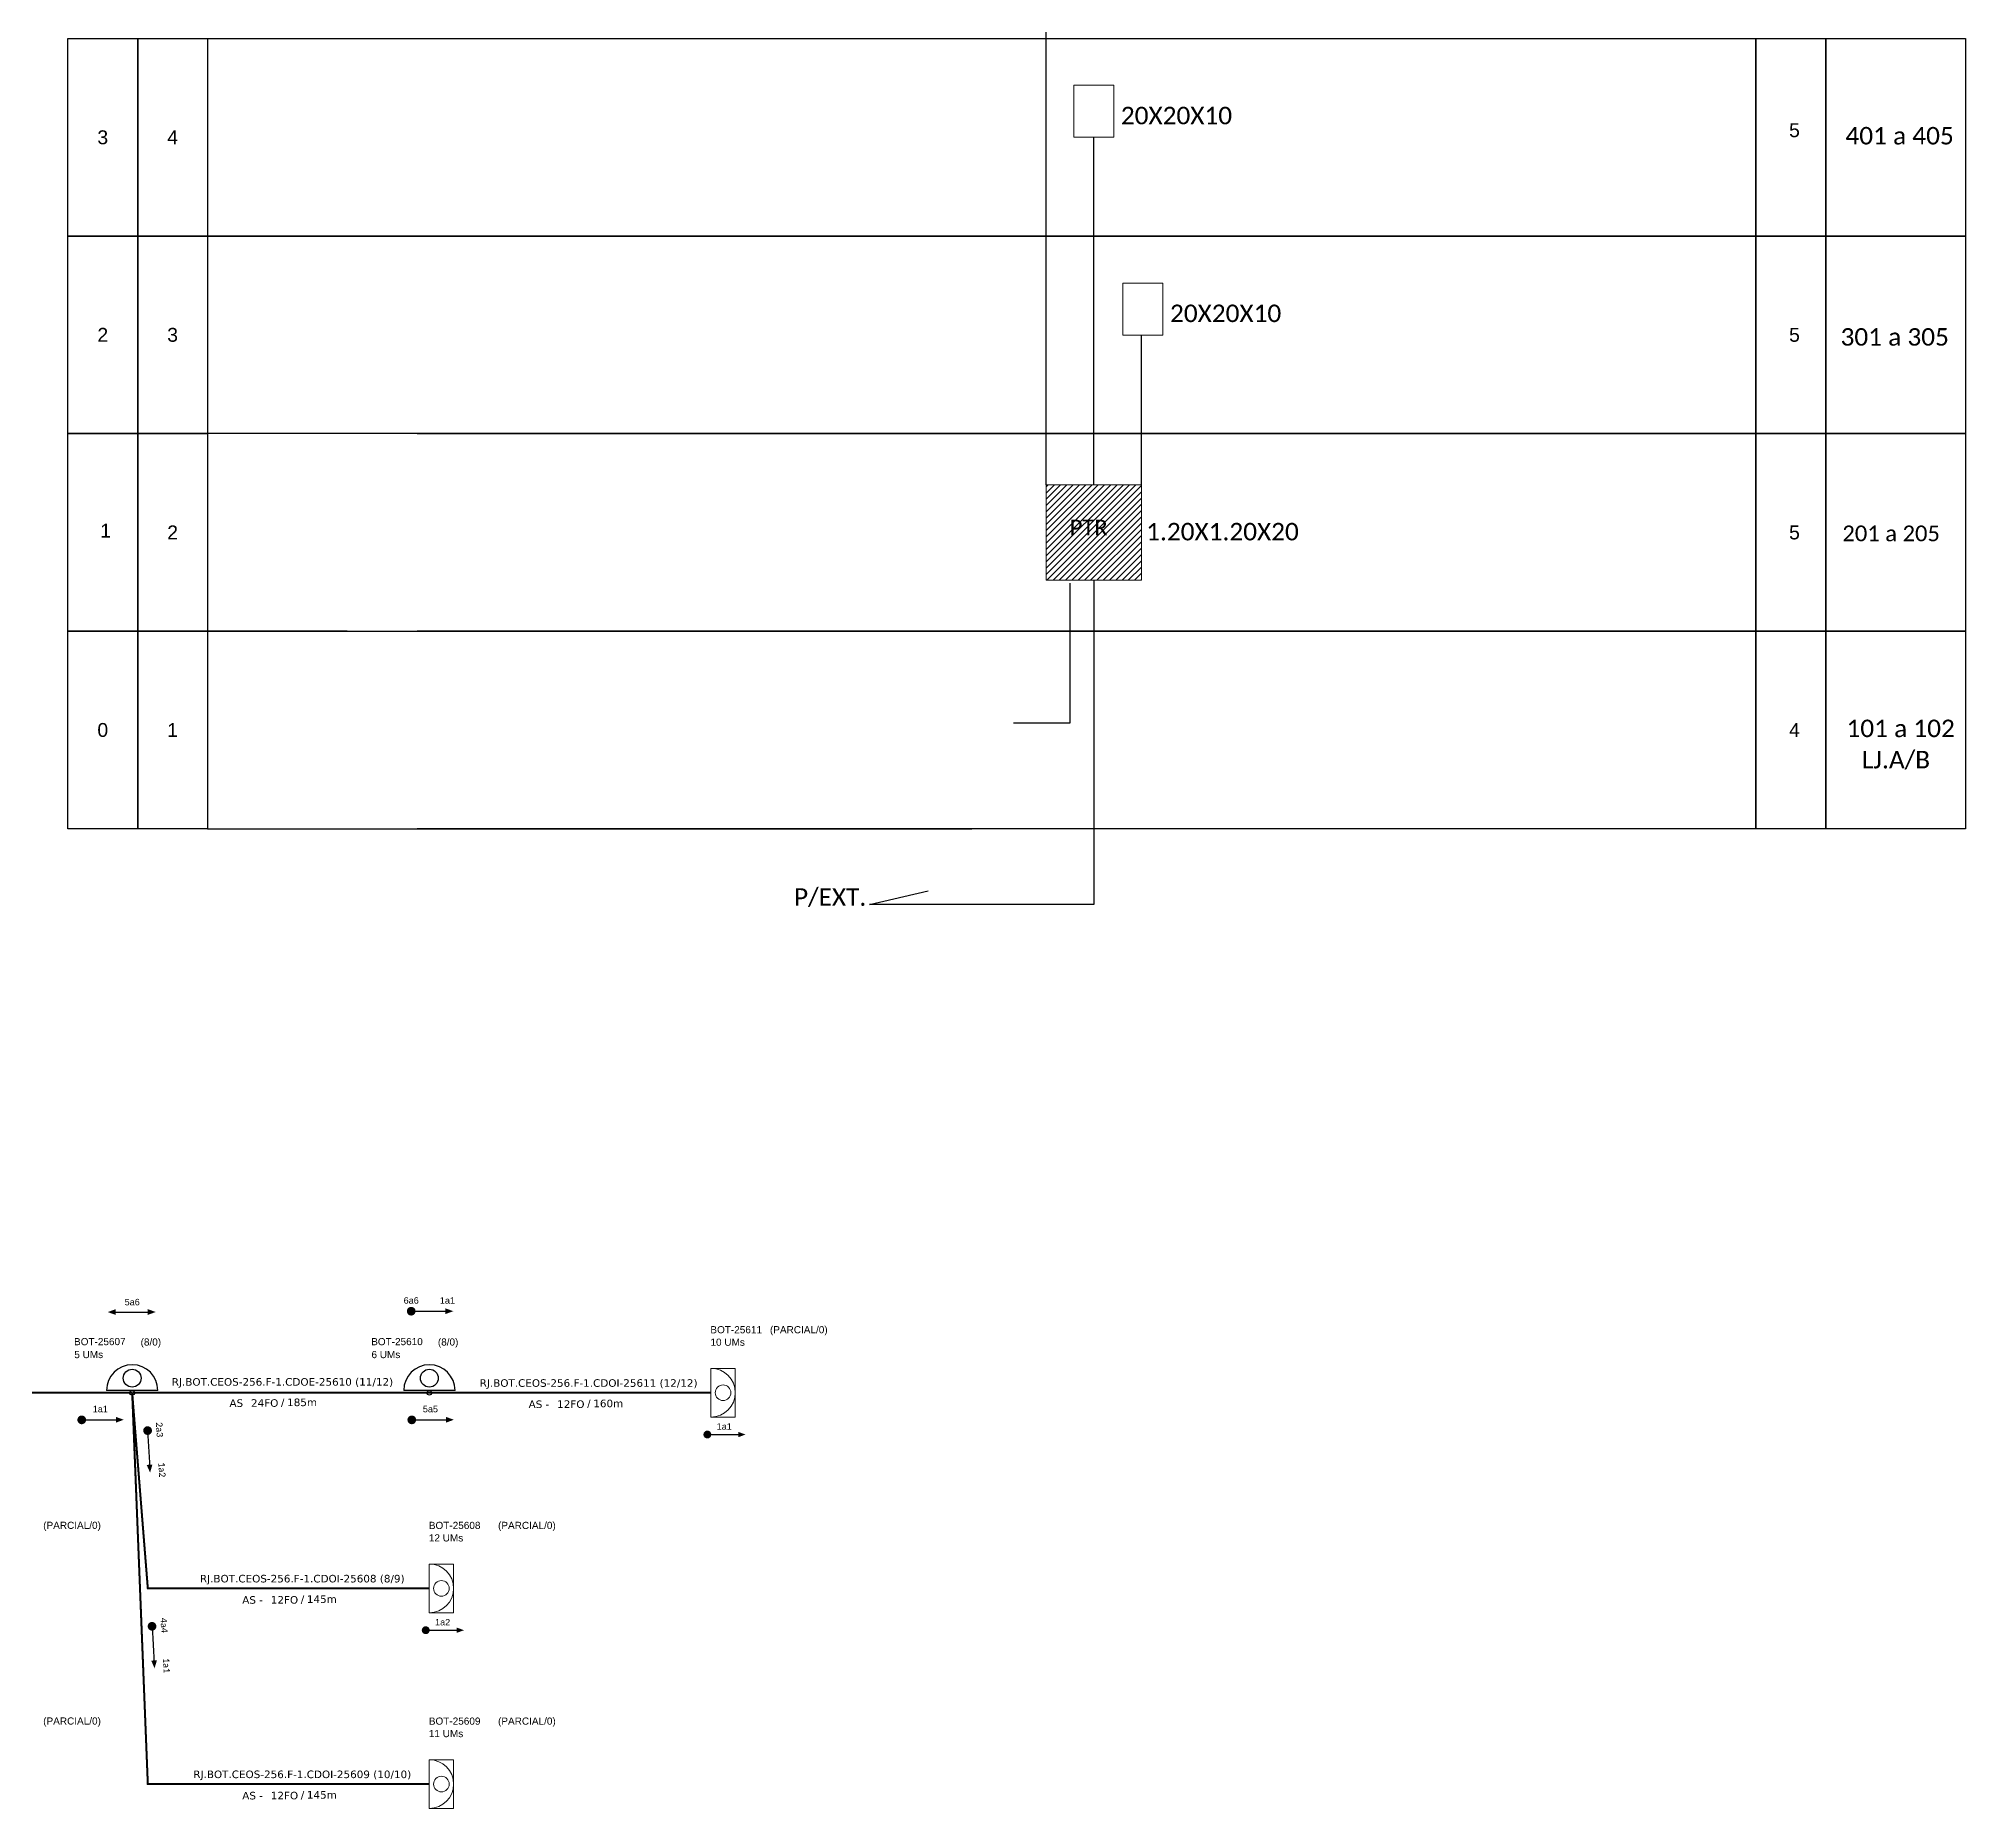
# Model space of a CAD drawing. Header units: metres. Extents: x -489 to 841, y 0 to 594.
# Drawn here: x 358.2 to 578.9, y 270.3 to 473.1 of the extents above; entities that cross this region are included whole.
import ezdxf
from ezdxf.enums import TextEntityAlignment as Align

# ---------------------------------------------------------------- set-up
doc = ezdxf.new("R2010")
doc.units = ezdxf.units.M
for name, color, linetype, lineweight in [("20.0-LEGENDA DOS CDO'S", 1, 'Continuous', 0), ('20.1-CDO_INTERIOR', 1, 'Continuous', 0), ('20.2-CDO_POSTE', 1, 'Continuous', 5), ('40.1-ETIQUETAS', 1, 'Continuous', 20)]:
    doc.layers.add(name, color=color, linetype=linetype, lineweight=lineweight)
for name, color, linetype in [('CAP a instalar', 1, 'Continuous'), ('SETA', 7, 'Continuous'), ('UNIFILAR', 7, 'Continuous')]:
    doc.layers.add(name, color=color, linetype=linetype)
doc.styles.add('ARIAL', font='arial.ttf')
doc.styles.add('siredit', font='verdana.ttf')
doc.styles.get("Standard").update_dxf_attribs({"font": 'arial.ttf'})
doc.styles.add('WMF-Calibri0', font='calibri.ttf')
doc.linetypes.add('FENCELINE1', pattern='A,0.25,-0.1,[133,ltypeshp.shx,S=0.1,R=0,X=-0.1,Y=0],-0.1,1', length=1.45)

# ---------------------------------------------------------------- blocks, each defined once
blk = doc.blocks.new('CDOI_INT')
at = {"layer": '20.1-CDO_INTERIOR', "color": 0, "lineweight": 18}
blk.add_lwpolyline([(4.25, -4.25), (4.25, 4.25), (0, 4.25), (0, -4.25)], close=True, dxfattribs=at)
blk.add_circle((2.12, 0), 1.36, dxfattribs=at)
blk.add_arc((0, 0), 4.25, 270, 90, dxfattribs=at)
at = {"layer": "20.0-LEGENDA DOS CDO'S", "color": 0, "style": 'ARIAL'}
for tag, p in [('CDO_N', (-0.08, 10.38)), ('SPLITER_1', (21.18, 10.38)), ('SAP', (-0.08, 6.23)), ('SURVEY', (-0.08, 8.2)), ('SPLITER_2', (21.19, 8.68)), ('1:XX', (5.94, -2.22)), ('UMS', (5.94, -4.24))]:
    blk.add_attdef(tag, p, '', height=1.36, dxfattribs=at)
blk.add_attdef('FIBRAS_UTILIZADAS', text='', height=1.36, dxfattribs=at).set_placement((15.34, 10.38), align=Align.CENTER)
blk = doc.blocks.new('ETIQUETA_RS5F')
at = {"layer": '40.1-ETIQUETAS', "color": 0, "style": 'siredit'}
blk.add_text('/', height=1.5, dxfattribs=at).set_placement((1.58, -1.95), align=Align.MIDDLE_RIGHT)
for tag, p in [('ETIQUETA_R_PRIMARIA', (1.21, 4.1)), ('ETIQUETA_R_SECUNDARIA', (1.21, 2.1)), ('F_ATIVAS/F_MORTAS', (1.14, -4.24))]:
    blk.add_attdef(tag, text='', height=1.5, dxfattribs=at).set_placement(p, align=Align.MIDDLE_CENTER)
for tag, p in [('TIPO_CABO', (-6.58, -2.12)), ('CAP_CABO', (0.4, -2.09))]:
    blk.add_attdef(tag, text='', height=1.5, dxfattribs=at).set_placement(p, align=Align.MIDDLE_RIGHT)
blk.add_attdef('METROS', text='', height=1.5, dxfattribs=at).set_placement((2.14, -1.95), align=Align.MIDDLE_LEFT)
for tag, p in [('FUSÃO_1', (0.85, -8.39)), ('FUSÃO_2', (0.85, -10.6)), ('FUSÃO_3', (0.85, -12.93)), ('FUSÃO_4', (0.85, -15.14)), ('FUSÃO_5', (0.85, -17.16))]:
    blk.add_attdef(tag, text='', height=1.5, dxfattribs=at).set_placement(p, align=Align.CENTER)
blk = doc.blocks.new('SAN')
at = {"layer": 'SETA'}
blk.add_lwpolyline([(-2.58, 0), (6.02, 0)], dxfattribs=at)
for points in [[(-2.1, -0.66), (-3.93, 0), (-2.1, 0.67)], [(5.33, 0.68), (7.16, 0.01), (5.33, -0.65)]]:
    blk.add_solid(points, dxfattribs=at)
blk = doc.blocks.new('CDOE-TEXTO PADRÃO')
at = {"layer": "20.0-LEGENDA DOS CDO'S", "color": 0, "style": 'ARIAL'}
for tag, p in [('CDO_N', (0.49, 7.39)), ('CORDOALHA', (0.5, 4.33)), ('SAP', (0.51, 1.67)), ('SPLITER_1', (0.59, -0.91)), ('SPLITER_2', (0.6, -3.55)), ('(XX-XX_F)S', (0.54, -8.29)), ('(XX-XX_L)S', (0.55, -10.83)), ('UMS', (0.55, -13.15))]:
    blk.add_attdef(tag, p, '', height=1.7, rotation=0.118, dxfattribs=at)
blk.add_attdef('FIBRAS_UTILIZADAS', text='', height=1.7, rotation=0.118, dxfattribs=at).set_placement((19.77, 7.43), align=Align.CENTER)

msp = doc.modelspace()

# ---------------------------------------------------------------- hatches: boundary and pattern name
h = msp.add_hatch()
h.set_pattern_fill('ANSI31', color=1, scale=0.16, style=0)
h.set_pattern_definition([(45, (596.13605, 418.5467), (-0.3592102, 0.3592102), [])])
h.paths.add_polyline_path([(484.55, 422), (473.63, 422), (473.63, 411.07), (484.55, 411.07)])
h.paths.add_polyline_path([(476.14, 415.79), (481.08, 415.79), (481.08, 418.49), (476.14, 418.49)], flags=24)

# ---------------------------------------------------------------- linework, layer by layer
for p, q in [((361.58, 427.85), (369.58, 427.85)), ((361.58, 405.22), (361.58, 427.85)), ((369.58, 427.85), (369.58, 405.22)), ((369.58, 427.85), (377.58, 427.85)), ((369.58, 405.22), (369.58, 427.85)), ((377.58, 427.85), (377.58, 405.22)), ((393.58, 427.85), (377.58, 427.85)), ((377.58, 427.85), (377.58, 405.22)), ((361.58, 405.22), (369.58, 405.22)), ((361.58, 382.59), (361.58, 405.22)), ((369.58, 405.22), (361.58, 405.22)), ((369.58, 405.22), (369.58, 382.59)), ((369.58, 405.22), (377.58, 405.22)), ((369.58, 382.59), (369.58, 405.22)), ((377.58, 405.22), (369.58, 405.22)), ((377.58, 405.22), (377.58, 382.59)), ((393.58, 405.22), (377.58, 405.22)), ((377.58, 405.22), (377.58, 382.59)), ((377.58, 405.22), (393.58, 405.22)), ((369.58, 382.59), (361.58, 382.59)), ((377.58, 382.59), (369.58, 382.59)), ((377.58, 382.59), (465.13, 382.59))]:
    msp.add_line(p, q)
at = {"color": 7}
for p, q in [((371.89, 318.24), (366, 318.24)), ((405.93, 318.24), (400.05, 318.24))]:
    msp.add_line(p, q, dxfattribs=at)
at = {"color": 3}
for points in [[(473.63, 422), (473.63, 507.06)], [(479.09, 422), (479.09, 461.8)], [(484.55, 422), (484.55, 439.17)], [(479.09, 411.07), (479.09, 373.89), (453.4, 373.89)], [(476.34, 410.71), (476.34, 394.67), (469.92, 394.67)], [(453.4, 373.89), (460.12, 375.47)]]:
    msp.add_lwpolyline(points, dxfattribs=at)
for points in [[(361.58, 473.11), (369.58, 473.11), (369.58, 450.48), (361.58, 450.48)], [(369.58, 473.11), (377.58, 473.11), (377.58, 450.48), (369.58, 450.48)], [(554.95, 473.11), (562.95, 473.11), (562.95, 450.48), (554.95, 450.48)], [(562.95, 473.11), (578.95, 473.11), (578.95, 450.48), (562.95, 450.48)], [(361.58, 450.48), (369.58, 450.48), (369.58, 427.85), (361.58, 427.85)], [(369.58, 450.48), (377.58, 450.48), (377.58, 427.85), (369.58, 427.85)], [(554.95, 450.48), (562.95, 450.48), (562.95, 427.85), (554.95, 427.85)], [(562.95, 450.48), (578.95, 450.48), (578.95, 427.85), (562.95, 427.85)], [(554.95, 427.85), (562.95, 427.85), (562.95, 405.22), (554.95, 405.22)], [(562.95, 427.85), (578.95, 427.85), (578.95, 405.22), (562.95, 405.22)], [(554.95, 405.22), (562.95, 405.22), (562.95, 382.59), (554.95, 382.59)], [(562.95, 405.22), (578.95, 405.22), (578.95, 382.59), (562.95, 382.59)]]:
    msp.add_lwpolyline(points, close=True)
for points in [[(377.58, 473.11), (554.95, 473.11), (554.95, 450.48), (377.58, 450.48)], [(377.58, 450.48), (554.95, 450.48), (554.95, 427.85), (401.58, 427.85)], [(401.58, 427.85), (393.58, 427.85)], [(401.58, 427.85), (554.95, 427.85), (554.95, 405.22), (401.58, 405.22)], [(393.58, 405.22), (401.58, 405.22)], [(401.58, 405.22), (554.95, 405.22), (554.95, 382.59), (401.58, 382.59)]]:
    msp.add_lwpolyline(points)
at = {"color": 0, "lineweight": 0}
for points in [[(481.38, 467.76), (476.8, 467.76), (476.8, 461.8), (481.38, 461.8)], [(487.01, 445.09), (482.43, 445.09), (482.43, 439.13), (487.01, 439.13)]]:
    msp.add_lwpolyline(points, close=True, dxfattribs=at)
at = {"color": 1, "lineweight": 0}
msp.add_lwpolyline([(484.55, 422), (473.63, 422), (473.63, 411.07), (484.55, 411.07)], close=True, dxfattribs=at)
for points, const_width in [([(400.66, 327.31, 1), (401.16, 327.31, 1)], 0.495), ([(362.92, 314.86, 1), (363.42, 314.86, 1)], 0.495), ([(370.7, 313.88, 1), (370.73, 313.38, 1)], 0.495), ([(400.73, 314.86, 1), (401.23, 314.86, 1)], 0.495), ([(434.61, 313.18, 1), (435.06, 313.18, 1)], 0.45), ([(434.61, 313.18, 1), (435.06, 313.18, 1)], 0.45), ([(371.21, 291.46, 1), (371.24, 290.96, 1)], 0.495), ([(402.35, 290.76, 1), (402.8, 290.76, 1)], 0.45), ([(402.35, 290.76, 1), (402.8, 290.76, 1)], 0.45)]:
    msp.add_lwpolyline(points, format="xyb", close=True, dxfattribs=dict(const_width=const_width))
at = {"color": 7}
for centre, radius in [((368.95, 319.64), 1.02), ((402.99, 319.64), 1.02), ((368.95, 317.97), 0.273), ((402.99, 317.97), 0.273)]:
    msp.add_circle(centre, radius, dxfattribs=at)
for centre in [(368.95, 318.24), (402.99, 318.24)]:
    msp.add_arc(centre, 2.94, 0, 180, dxfattribs=at)
at = {"layer": 'CAP a instalar', "color": 7, "linetype": 'FENCELINE1', "ltscale": 7, "const_width": 0.231}
for points in [[(368.94, 317.97), (316.85, 317.97)], [(402.99, 317.97), (368.95, 317.97)]]:
    msp.add_lwpolyline(points, dxfattribs=at)
at = {"layer": 'CAP a instalar', "color": 8, "linetype": 'FENCELINE1', "ltscale": 7, "const_width": 0.231}
for points in [[(402.98, 295.55), (370.74, 295.55), (368.95, 317.97)], [(402.98, 273.13), (370.74, 273.13), (368.95, 317.97)], [(435.24, 317.97), (402.99, 317.97)]]:
    msp.add_lwpolyline(points, dxfattribs=at)
at = {"layer": 'SETA'}
for points in [[(400.91, 327.31), (405.16, 327.31)], [(363.17, 314.86), (367.43, 314.86)], [(370.71, 313.63), (370.96, 309.38)], [(400.98, 314.86), (405.24, 314.86)], [(434.83, 313.18), (438.7, 313.18)], [(434.83, 313.18), (438.7, 313.18)], [(371.23, 291.21), (371.47, 286.96)], [(402.58, 290.76), (406.45, 290.76)], [(402.58, 290.76), (406.45, 290.76)]]:
    msp.add_lwpolyline(points, dxfattribs=at)
for points in [[(404.82, 327.64), (405.73, 327.31), (404.82, 326.98)], [(367.08, 315.2), (367.99, 314.87), (367.08, 314.54)], [(404.89, 315.2), (405.8, 314.87), (404.89, 314.54)], [(438.39, 313.48), (439.21, 313.18), (438.39, 312.88)], [(438.39, 313.48), (439.21, 313.18), (438.39, 312.88)], [(371.27, 309.74), (371, 308.82), (370.61, 309.7)], [(406.13, 291.06), (406.96, 290.76), (406.13, 290.46)], [(406.13, 291.06), (406.96, 290.76), (406.13, 290.46)], [(371.79, 287.32), (371.51, 286.4), (371.13, 287.28)]]:
    msp.add_solid(points, dxfattribs=at)

# ---------------------------------------------------------------- block references
at = {"layer": '20.1-CDO_INTERIOR', "color": 8, "ltscale": 11}
ref = msp.add_blockref('CDOI_INT', (435.24, 317.97), dxfattribs=dict(at, xscale=0.6563247776919157, yscale=0.6563247776919157, zscale=0.6563247776919157))
ref.add_attrib('CDO_N', 'BOT-25611', (435.18, 324.78), dxfattribs={"layer": "20.0-LEGENDA DOS CDO'S", "color": 0, "height": 0.819, "style": 'ARIAL'})
ref.add_attrib('FIBRAS_UTILIZADAS', '(PARCIAL/0)', dxfattribs={"layer": "20.0-LEGENDA DOS CDO'S", "color": 0, "height": 0.819, "style": 'ARIAL'}).set_placement((445.31, 324.78), align=Align.CENTER)
ref.add_attrib('SURVEY', '10 UMs', (435.19, 323.35), dxfattribs={"layer": "20.0-LEGENDA DOS CDO'S", "color": 0, "height": 0.819, "style": 'ARIAL'})
ref = msp.add_blockref('CDOI_INT', (350.89, 295.56), dxfattribs=dict(at, xscale=0.6563247776919157, yscale=0.6563247776919157, zscale=0.6563247776919157))
ref.add_attrib('CDO_N', 'BOT-25601', (350.83, 302.37), dxfattribs={"layer": "20.0-LEGENDA DOS CDO'S", "color": 0, "height": 0.819, "style": 'ARIAL'})
ref.add_attrib('FIBRAS_UTILIZADAS', '       (PARCIAL/0)', dxfattribs={"layer": "20.0-LEGENDA DOS CDO'S", "color": 0, "height": 0.819, "style": 'ARIAL'}).set_placement((360.95, 302.37), align=Align.CENTER)
ref.add_attrib('SURVEY', '6 UMs', (350.84, 300.94), dxfattribs={"layer": "20.0-LEGENDA DOS CDO'S", "color": 0, "height": 0.819, "style": 'ARIAL'})
ref = msp.add_blockref('CDOI_INT', (402.98, 295.55), dxfattribs=dict(at, xscale=0.6563247776919157, yscale=0.6563247776919157, zscale=0.6563247776919157))
ref.add_attrib('CDO_N', 'BOT-25608', (402.93, 302.36), dxfattribs={"layer": "20.0-LEGENDA DOS CDO'S", "color": 0, "height": 0.819, "style": 'ARIAL'})
ref.add_attrib('FIBRAS_UTILIZADAS', '       (PARCIAL/0)', dxfattribs={"layer": "20.0-LEGENDA DOS CDO'S", "color": 0, "height": 0.819, "style": 'ARIAL'}).set_placement((413.05, 302.36), align=Align.CENTER)
ref.add_attrib('SURVEY', '12 UMs', (402.93, 300.93), dxfattribs={"layer": "20.0-LEGENDA DOS CDO'S", "color": 0, "height": 0.819, "style": 'ARIAL'})
ref = msp.add_blockref('CDOI_INT', (350.89, 273.14), dxfattribs=dict(at, xscale=0.6563247776919157, yscale=0.6563247776919157, zscale=0.6563247776919157))
ref.add_attrib('CDO_N', 'BOT-25602', (350.83, 279.95), dxfattribs={"layer": "20.0-LEGENDA DOS CDO'S", "color": 0, "height": 0.819, "style": 'ARIAL'})
ref.add_attrib('FIBRAS_UTILIZADAS', '       (PARCIAL/0)', dxfattribs={"layer": "20.0-LEGENDA DOS CDO'S", "color": 0, "height": 0.819, "style": 'ARIAL'}).set_placement((360.95, 279.95), align=Align.CENTER)
ref.add_attrib('SURVEY', '20 UMs', (350.84, 278.52), dxfattribs={"layer": "20.0-LEGENDA DOS CDO'S", "color": 0, "height": 0.819, "style": 'ARIAL'})
ref = msp.add_blockref('CDOI_INT', (402.98, 273.13), dxfattribs=dict(at, xscale=0.6563247776919157, yscale=0.6563247776919157, zscale=0.6563247776919157))
ref.add_attrib('CDO_N', 'BOT-25609', (402.93, 279.94), dxfattribs={"layer": "20.0-LEGENDA DOS CDO'S", "color": 0, "height": 0.819, "style": 'ARIAL'})
ref.add_attrib('FIBRAS_UTILIZADAS', '       (PARCIAL/0)', dxfattribs={"layer": "20.0-LEGENDA DOS CDO'S", "color": 0, "height": 0.819, "style": 'ARIAL'}).set_placement((413.05, 279.94), align=Align.CENTER)
ref.add_attrib('SURVEY', '11 UMs', (402.93, 278.51), dxfattribs={"layer": "20.0-LEGENDA DOS CDO'S", "color": 0, "height": 0.819, "style": 'ARIAL'})
at = {"layer": '20.2-CDO_POSTE', "color": 7}
ref = msp.add_blockref('CDOE-TEXTO PADRÃO', (365.8, 317.93), dxfattribs=dict(at, xscale=0.4811400014162063, yscale=0.4811400014162063, zscale=0.4811400014162063))
ref.add_attrib('CDO_N', 'BOT-25607', (362.29, 323.41), dxfattribs={"layer": "20.0-LEGENDA DOS CDO'S", "color": 0, "height": 0.818, "rotation": 0.118, "style": 'ARIAL'})
ref.add_attrib('CORDOALHA', '5 UMs', (362.32, 321.93), dxfattribs={"layer": "20.0-LEGENDA DOS CDO'S", "color": 0, "height": 0.818, "rotation": 0.118, "style": 'ARIAL'})
ref.add_attrib('FIBRAS_UTILIZADAS', '       (8/0)', dxfattribs={"layer": "20.0-LEGENDA DOS CDO'S", "color": 0, "height": 0.8179, "rotation": 0.118, "style": 'ARIAL'}).set_placement((369.98, 323.37), align=Align.CENTER)
ref = msp.add_blockref('CDOE-TEXTO PADRÃO', (399.84, 317.93), dxfattribs=dict(at, xscale=0.4811400014162063, yscale=0.4811400014162063, zscale=0.4811400014162063))
ref.add_attrib('CDO_N', 'BOT-25610', (396.33, 323.41), dxfattribs={"layer": "20.0-LEGENDA DOS CDO'S", "color": 0, "height": 0.818, "rotation": 0.118, "style": 'ARIAL'})
ref.add_attrib('CORDOALHA', '6 UMs', (396.36, 321.93), dxfattribs={"layer": "20.0-LEGENDA DOS CDO'S", "color": 0, "height": 0.818, "rotation": 0.118, "style": 'ARIAL'})
ref.add_attrib('FIBRAS_UTILIZADAS', '       (8/0)', dxfattribs={"layer": "20.0-LEGENDA DOS CDO'S", "color": 0, "height": 0.8179, "rotation": 0.118, "style": 'ARIAL'}).set_placement((404.03, 323.37), align=Align.CENTER)
at = {"layer": '40.1-ETIQUETAS', "color": 7}
ref = msp.add_blockref('ETIQUETA_RS5F', (385.48, 318), dxfattribs=dict(at, xscale=0.5773679925744363, yscale=0.5773679925744363, zscale=0.5773679925744363))
ref.add_attrib('ETIQUETA_R_SECUNDARIA', 'RJ.BOT.CEOS-256.F-1.CDOE-25610 (11/12)', dxfattribs={"color": 0, "height": 0.8661, "style": 'siredit'}).set_placement((386.16, 319.21), align=Align.MIDDLE_CENTER)
ref.add_attrib('TIPO_CABO', 'AS', dxfattribs={"color": 0, "height": 0.866, "style": 'siredit'}).set_placement((381.66, 316.78), align=Align.MIDDLE_RIGHT)
ref.add_attrib('CAP_CABO', '24FO', dxfattribs={"color": 0, "height": 0.866, "style": 'siredit'}).set_placement((385.69, 316.79), align=Align.MIDDLE_RIGHT)
ref.add_attrib('METROS', '185m', dxfattribs={"color": 0, "height": 0.866, "style": 'siredit'}).set_placement((386.7, 316.87), align=Align.MIDDLE_LEFT)
at = {"layer": '40.1-ETIQUETAS', "color": 8}
ref = msp.add_blockref('ETIQUETA_RS5F', (420.55, 317.87), dxfattribs=dict(at, xscale=0.5773679925744363, yscale=0.5773679925744363, zscale=0.5773679925744363))
ref.add_attrib('ETIQUETA_R_SECUNDARIA', 'RJ.BOT.CEOS-256.F-1.CDOI-25611 (12/12)', dxfattribs={"color": 0, "height": 0.8661, "style": 'siredit'}).set_placement((421.23, 319.08), align=Align.MIDDLE_CENTER)
ref.add_attrib('TIPO_CABO', 'AS -', dxfattribs={"color": 0, "height": 0.866, "style": 'siredit'}).set_placement((416.73, 316.65), align=Align.MIDDLE_RIGHT)
ref.add_attrib('CAP_CABO', '12FO', dxfattribs={"color": 0, "height": 0.866, "style": 'siredit'}).set_placement((420.76, 316.66), align=Align.MIDDLE_RIGHT)
ref.add_attrib('METROS', '160m', dxfattribs={"color": 0, "height": 0.866, "style": 'siredit'}).set_placement((421.77, 316.74), align=Align.MIDDLE_LEFT)
ref = msp.add_blockref('ETIQUETA_RS5F', (387.75, 295.45), dxfattribs=dict(at, xscale=0.5773679925744363, yscale=0.5773679925744363, zscale=0.5773679925744363))
ref.add_attrib('ETIQUETA_R_SECUNDARIA', 'RJ.BOT.CEOS-256.F-1.CDOI-25608 (8/9)', dxfattribs={"color": 0, "height": 0.8661, "style": 'siredit'}).set_placement((388.43, 296.67), align=Align.MIDDLE_CENTER)
ref.add_attrib('TIPO_CABO', 'AS -', dxfattribs={"color": 0, "height": 0.866, "style": 'siredit'}).set_placement((383.93, 294.23), align=Align.MIDDLE_RIGHT)
ref.add_attrib('CAP_CABO', '12FO', dxfattribs={"color": 0, "height": 0.866, "style": 'siredit'}).set_placement((387.96, 294.24), align=Align.MIDDLE_RIGHT)
ref.add_attrib('METROS', '145m', dxfattribs={"color": 0, "height": 0.866, "style": 'siredit'}).set_placement((388.96, 294.32), align=Align.MIDDLE_LEFT)
ref = msp.add_blockref('ETIQUETA_RS5F', (387.75, 273.03), dxfattribs=dict(at, xscale=0.5773679925744363, yscale=0.5773679925744363, zscale=0.5773679925744363))
ref.add_attrib('ETIQUETA_R_SECUNDARIA', 'RJ.BOT.CEOS-256.F-1.CDOI-25609 (10/10)', dxfattribs={"color": 0, "height": 0.8661, "style": 'siredit'}).set_placement((388.43, 274.25), align=Align.MIDDLE_CENTER)
ref.add_attrib('TIPO_CABO', 'AS -', dxfattribs={"color": 0, "height": 0.866, "style": 'siredit'}).set_placement((383.93, 271.81), align=Align.MIDDLE_RIGHT)
ref.add_attrib('CAP_CABO', '12FO', dxfattribs={"color": 0, "height": 0.866, "style": 'siredit'}).set_placement((387.96, 271.82), align=Align.MIDDLE_RIGHT)
ref.add_attrib('METROS', '145m', dxfattribs={"color": 0, "height": 0.866, "style": 'siredit'}).set_placement((388.96, 271.9), align=Align.MIDDLE_LEFT)
at = {"layer": 'UNIFILAR', "color": 5, "lineweight": -3, "xscale": 0.4950000000000001, "yscale": 0.4950000000000001, "zscale": 0.4950000000000001}
msp.add_blockref('SAN', (368.1, 327.21), dxfattribs=at)

# ---------------------------------------------------------------- texts
at = {"style": 'WMF-Calibri0'}
for s, height, p in [('20X20X10', 2.004, (482.2, 463.29)), ('401 a 405', 2.004, (565.2, 460.98)), ('20X20X10', 2.004, (487.83, 440.63)), ('301 a 305', 2.004, (564.64, 437.93)), ('PTR', 1.802, (476.34, 416.19)), ('1.20X1.20X20', 2.0039, (485.1, 415.62)), ('201 a 205', 1.804, (564.85, 415.52)), ('101 a 102', 2.004, (565.32, 393.08)), ('LJ.A/B', 2.004, (567.08, 389.5)), ('P/EXT.', 2.004, (444.76, 373.76))]:
    msp.add_text(s, height=height, dxfattribs=at).set_placement(p)
at = {"style": 'ARIAL'}
for s, p in [('6a6', (400.91, 328.17)), ('1a1', (405.06, 328.17)), ('5a6', (368.95, 327.98)), ('1a1', (365.3, 315.73)), ('5a5', (403.11, 315.73)), ('1a1', (436.77, 313.73)), ('1a2', (404.51, 291.31))]:
    msp.add_text(s, height=0.743, dxfattribs=at).set_placement(p, align=Align.CENTER)
at = {"char_height": 0.7425, "width": 12.5526, "attachment_point": 5, "rotation": 273.3058}
for s, insert in [('{\\fCalibri|b0|i0|c0|p34;\\C7;2a3}', (372.08, 313.74)), ('{\\fCalibri|b0|i0|c0|p34;\\C7;1a2}', (372.36, 309.14)), ('{\\fCalibri|b0|i0|c0|p34;\\C7;4a4}', (372.6, 291.32)), ('{\\fCalibri|b0|i0|c0|p34;\\C7;1a1}', (372.88, 286.72))]:
    msp.add_mtext(s, dxfattribs=dict(at, insert=insert))
at = {"style": 'ARIAL', "flags": 12}
for tag, text, p in [('3', 'XX', (365.58, 461.8)), ('4', 'XX', (373.58, 461.8)), ('5', 'XX', (559.36, 462.61)), ('2', 'XX', (365.58, 439.17)), ('3', 'XX', (373.58, 439.17)), ('5', 'XX', (559.36, 439.17)), ('1', 'XX', (365.91, 416.74)), ('2', 'XX', (373.58, 416.53)), ('5', '3', (559.36, 416.53)), ('0', 'XX', (365.58, 393.9)), ('1', 'XX', (373.58, 393.9)), ('4', 'XX', (559.36, 393.9))]:
    msp.add_attdef(tag, text=text, height=1.59, dxfattribs=at).set_placement(p, align=Align.MIDDLE_CENTER)

doc.saveas('drawing.dxf')
